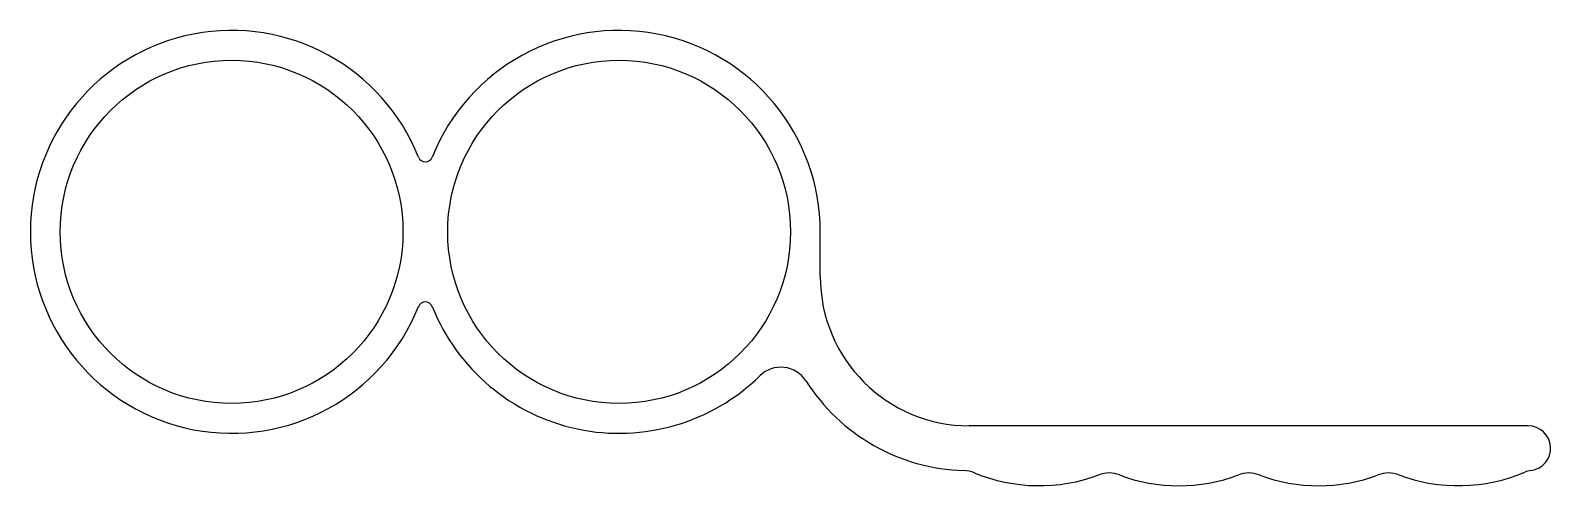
# Model space of a CAD drawing. Extents: x 3125 to 3227, y 1073 to 1104.
import ezdxf

# ---------------------------------------------------------------- set-up
doc = ezdxf.new("R2010")
doc.units = 0
doc.layers.get('0').update_dxf_attribs({"linetype": 'CONTINUOUS'})

msp = doc.modelspace()

# ---------------------------------------------------------------- linework, layer by layer
for p, q in [((3178.35, 1087.38), (3178.35, 1090.38)), ((3225.85, 1077.38), (3188.35, 1077.38))]:
    msp.add_line(p, q)
for centre in [(3138.85, 1090.38), (3164.85, 1090.38)]:
    msp.add_circle(centre, 11.5)
for centre, radius, start, end in [((3138.85, 1090.38), 13.5, 21.7868, 338.2132), ((3164.85, 1090.38), 13.5, 0, 158.2132), ((3151.85, 1095.57), 0.5, 201.7868, 338.2132), ((3188.35, 1087.38), 10, 180, 270), ((3151.85, 1085.18), 0.5, 21.7868, 158.2132), ((3164.85, 1090.38), 13.5, 201.7868, 314.444), ((3175.7, 1079.31), 2, 32.5295, 134.444), ((3188.35, 1087.38), 13, 212.5295, 268.3823), ((3225.85, 1075.88), 1.5, 276.9312, 90), ((3187.93, 1072.38), 2, 67.7299, 88.3823), ((3193.04, 1084.86), 11.49, 247.7299, 290.339), ((3197.73, 1072.22), 2, 69.661, 110.339), ((3202.41, 1084.86), 11.49, 249.661, 290.339), ((3207.1, 1072.22), 2, 69.661, 110.339), ((3211.79, 1084.86), 11.49, 249.661, 290.339), ((3216.48, 1072.22), 2, 69.661, 110.339), ((3221.16, 1084.86), 11.49, 249.661, 292.882), ((3226.21, 1072.9), 1.5, 96.9312, 112.882)]:
    msp.add_arc(centre, radius, start, end)

doc.saveas('drawing.dxf')
